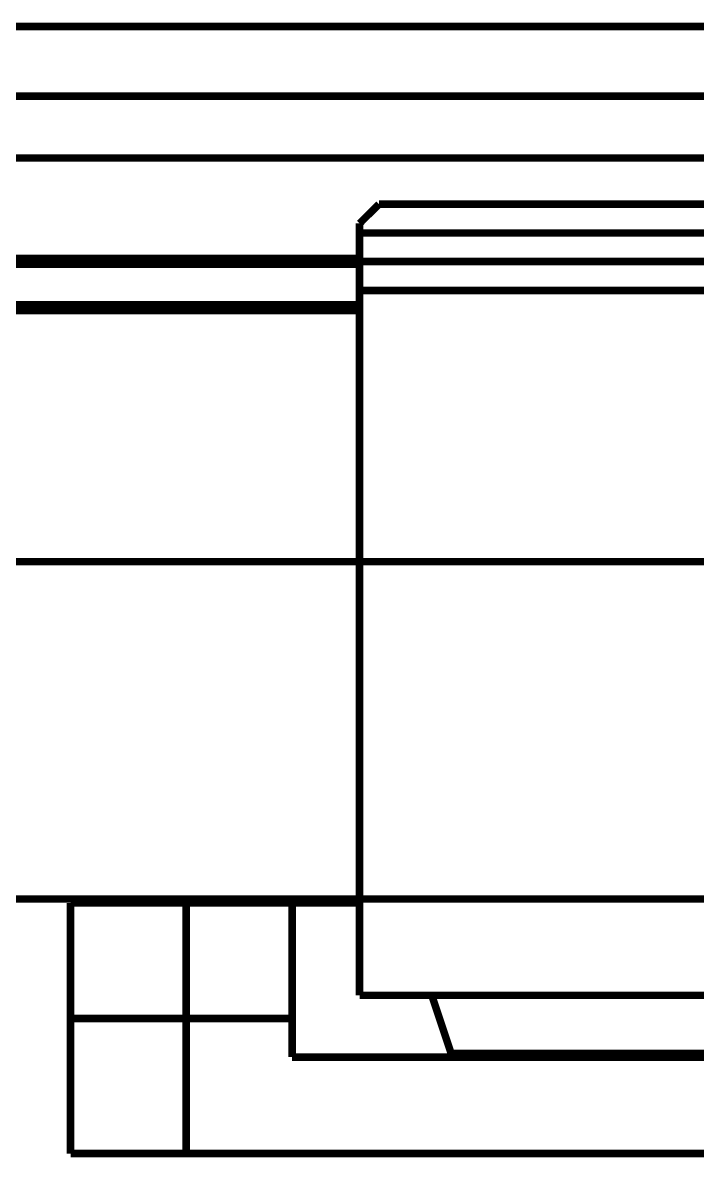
# Model space of a CAD drawing. Extents: x 0.54 to 10.46, y 0.74 to 7.76.
# Drawn here: x 2.0236 to 2.2734, y 4.5209 to 4.9407 of the extents above; entities that cross this region are included whole.
import ezdxf

# ---------------------------------------------------------------- set-up
doc = ezdxf.new("R2010")
doc.units = 0
doc.layers.get('0').update_dxf_attribs({"linetype": 'CONTINUOUS'})

msp = doc.modelspace()

# ---------------------------------------------------------------- linework, layer by layer
at = {"color": 0, "const_width": 0.00278}
for points in [[(8.33886, 4.93935), (1.04047, 4.93935)], [(8.33886, 4.91357), (1.04047, 4.91357)], [(2.15549, 4.87358), (2.155, 4.8731), (2.15365, 4.87169), (2.15136, 4.86947), (2.14833, 4.86643)], [(2.15549, 4.87358), (2.28033, 4.87358)], [(2.14833, 4.8629), (2.14833, 4.86643)], [(2.14833, 4.8629), (2.28033, 4.8629)], [(2.14833, 4.85238), (2.14833, 4.8629)], [(2.14833, 4.85129), (1.04047, 4.85129)], [(2.14833, 4.85238), (2.28033, 4.85238)], [(2.14833, 4.84164), (2.14833, 4.85238)], [(2.14833, 4.74126), (2.14833, 4.84169)], [(2.14833, 4.84164), (2.28033, 4.84164)], [(1.35938, 4.83561), (2.14833, 4.83561)], [(2.14833, 4.61501), (2.14833, 4.74126)], [(2.14833, 4.74126), (2.28033, 4.74126)], [(1.35938, 4.61643), (8.33892, 4.61643)], [(2.04135, 4.61496), (2.08415, 4.61496)], [(2.04135, 4.57221), (2.04135, 4.61496)], [(2.06988, 4.61501), (2.14833, 4.61501)], [(2.06988, 4.61501), (2.06988, 4.61496)], [(2.08415, 4.61496), (2.08415, 4.57221)], [(2.08415, 4.61496), (2.12337, 4.61496)], [(2.12337, 4.61496), (2.12337, 4.57221)], [(2.14833, 4.61501), (2.14833, 4.58078)], [(2.14833, 4.58078), (2.17507, 4.58078)], [(2.18224, 4.55935), (2.17507, 4.58078)], [(2.17507, 4.58078), (2.29101, 4.58078)], [(2.08415, 4.57221), (2.04135, 4.57221)], [(2.04135, 4.52225), (2.04135, 4.57221)], [(2.12337, 4.57221), (2.08415, 4.57221)], [(2.08415, 4.57221), (2.08415, 4.52225)], [(2.12337, 4.57221), (2.12337, 4.55794)], [(2.18224, 4.55794), (2.18224, 4.55935)], [(2.56392, 4.55935), (2.18224, 4.55935)], [(2.12337, 4.55794), (2.62278, 4.55794)], [(2.08415, 4.52225), (2.04135, 4.52225)], [(2.08415, 4.52225), (2.662, 4.52225)]]:
    msp.add_lwpolyline(points, dxfattribs=at)
at = {"color": 250, "const_width": 0.00278}
for points in [[(8.33886, 4.91347), (1.04047, 4.91347)], [(8.33886, 4.89068), (1.04047, 4.89068)], [(1.04047, 4.85346), (2.14833, 4.85346)], [(1.35938, 4.83632), (2.14833, 4.83632)], [(1.35938, 4.83415), (2.14833, 4.83415)], [(1.35938, 4.74126), (2.14833, 4.74126)]]:
    msp.add_lwpolyline(points, dxfattribs=at)
at = {"color": 0, "const_width": 0.00278}
msp.add_lwpolyline([(2.04135, 4.52225), (2.04135, 4.52225)], close=True, dxfattribs=at)

doc.saveas('drawing.dxf')
